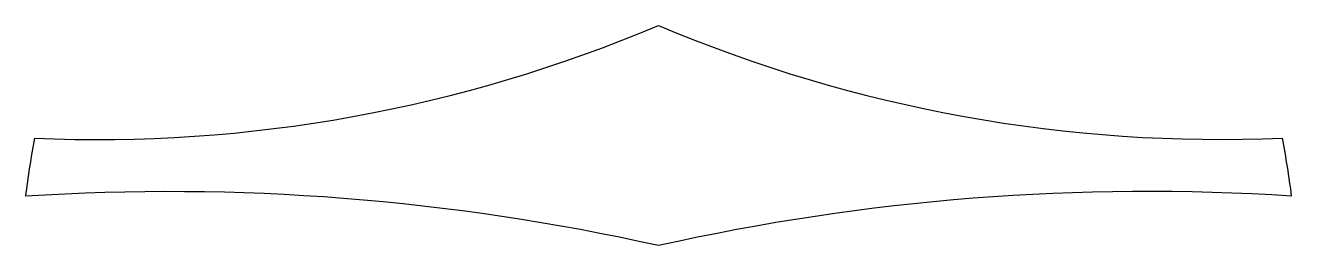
# Model space of a CAD drawing. Header units: millimetres. Extents: x 11 to 60.6, y 26.9 to 35.5.
import ezdxf

# ---------------------------------------------------------------- set-up
doc = ezdxf.new("R2010")
doc.units = ezdxf.units.MM
doc.layers.add('grabado linea medio', color=3, linetype='Continuous', true_color=0x00ff00)

msp = doc.modelspace()

# ---------------------------------------------------------------- linework, layer by layer
at = {"layer": 'grabado linea medio'}
for points in [[(11.322, 31.116, 0.11142), (35.798, 35.54, 0.11142), (60.28, 31.124)], [(60.636, 28.851, 0.071068), (35.8, 26.909, 0.071068), (10.967, 28.843)]]:
    msp.add_lwpolyline(points, format="xyb", dxfattribs=at)
for centre, radius, start, end in [((56.799, 22.91), 46.211, 169.7713, 172.6236), ((14.817, 22.836), 46.212, 7.4797, 10.3328)]:
    msp.add_arc(centre, radius, start, end, dxfattribs=at)

doc.saveas('drawing.dxf')
